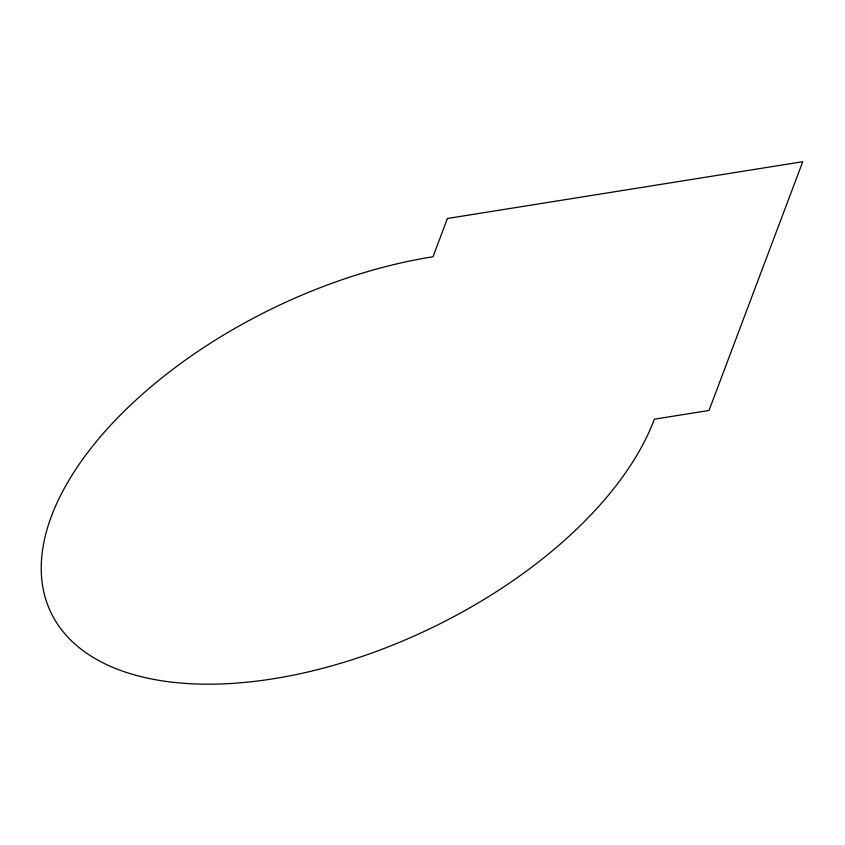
<?xml version="1.0" encoding="UTF-8"?>
<svg xmlns="http://www.w3.org/2000/svg" width="845" height="845" viewBox="0 0 845 845"><rect width="100%" height="100%" fill="white"/><g stroke="black" fill="none" stroke-linecap="round" stroke-linejoin="round"><path stroke-width="1.27" d="M447.417 218.496L432.989 256.764A334.81 178.411 -25.6 0 0 51.587 515.82A334.81 178.411 -25.6 0 0 273.579 678.725A334.81 178.411 -25.6 0 0 654.347 419.204L709.018 410.469L802.75 161.701L447.417 218.496"/></g></svg>
